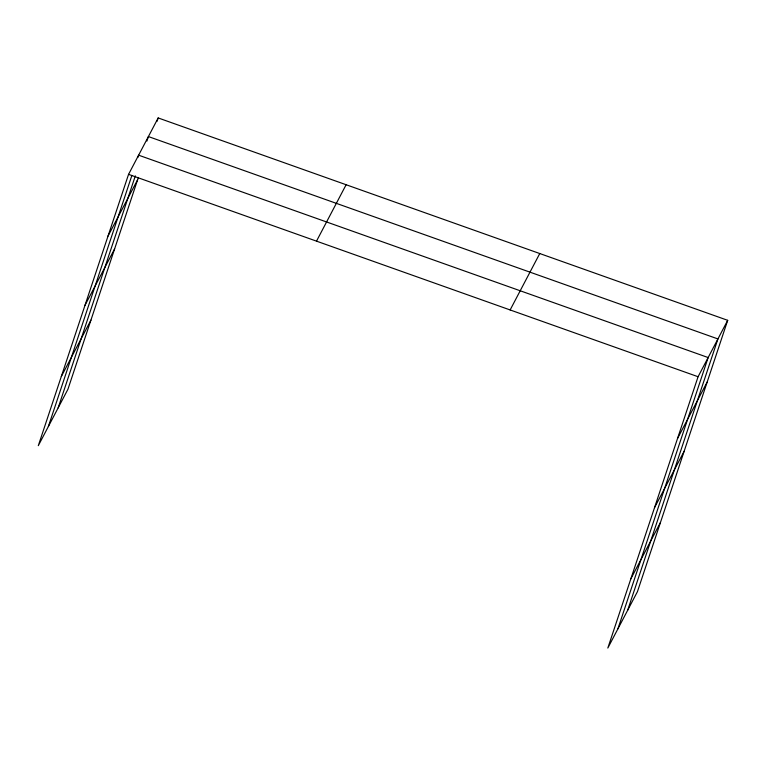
<?xml version="1.0" encoding="UTF-8"?>
<svg xmlns="http://www.w3.org/2000/svg" width="766" height="766" viewBox="0 0 766 766"><rect width="100%" height="100%" fill="white"/><g stroke="black" fill="none" stroke-linecap="round" stroke-linejoin="round"><path stroke-width="1.15" d="M727.7 320.322L698.075 376.728L607.821 648.055L637.446 591.639L727.7 320.322L158.179 117.945L128.554 174.361L38.3 445.678L67.925 389.272L138.378 177.463M48.373 426.499L131.905 175.395M137.88 157.423L138.627 155.182L708.148 357.55L617.894 628.876M58.149 407.885L135.333 175.864M146.909 141.059L148.403 136.568L717.924 338.936L627.67 610.253M157.059 121.315L158.179 117.945M108.006 236.119L137.631 179.713M85.007 305.28L114.632 248.864M61.309 376.527L90.934 320.111M316.502 241.146L346.127 184.73M510.137 309.952L539.762 253.536M677.527 438.497L707.152 382.081M654.528 507.647L684.153 451.241M630.82 578.895L660.445 522.489M128.554 174.361L698.075 376.728"/></g></svg>
